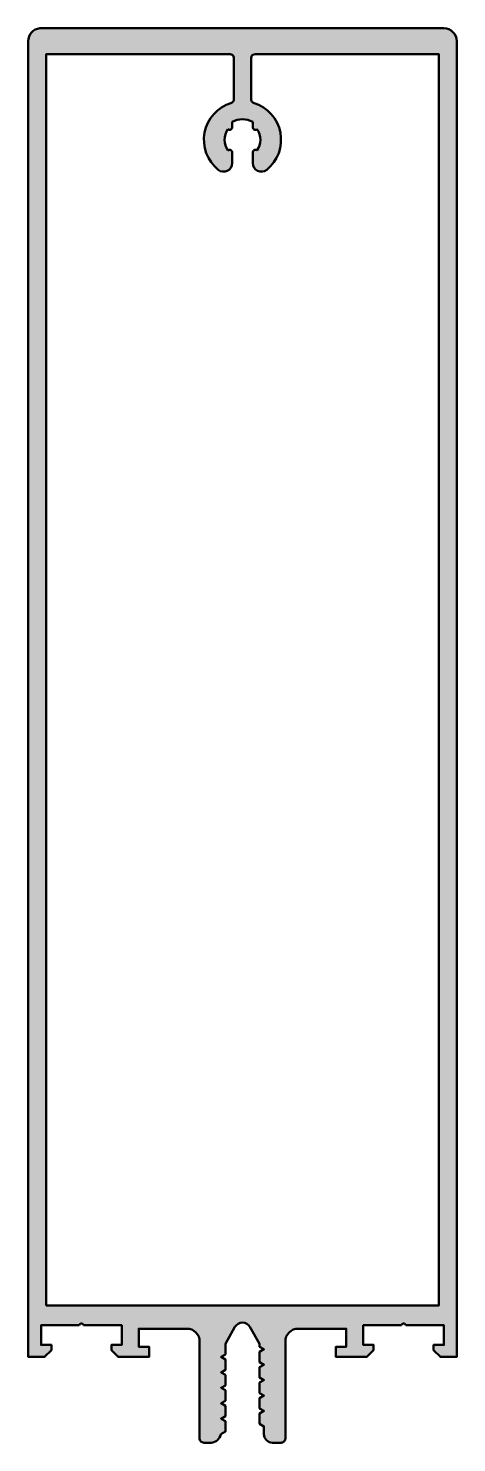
# Model space of a CAD drawing. Extents: x -25 to 25, y -16 to 149.
import ezdxf

# ---------------------------------------------------------------- set-up
doc = ezdxf.new("R2010")
doc.units = 0
doc.layers.add('0S-Alu contour', color=7, linetype='Continuous', lineweight=50)
doc.layers.add('0S-Alu hatch', color=252, linetype='Continuous', lineweight=25)

# ---------------------------------------------------------------- blocks, each defined once
blk = doc.blocks.new('322440__5705B317_CC96_4E5E_8A44_EFBF51AB162D_')
at = {"layer": '0S-Alu hatch'}
h = blk.add_hatch(color=256, dxfattribs=at)
edge = h.paths.add_edge_path()
edge.add_arc((-23.49665809399489, 147.5052288968147), 1.5033444518898, 96.12195642334633, 179.8945545591371)
edge.add_line((-25, 147.5079956054687), (-25, -6.000167846679687))
edge.add_line((-25, -6.000167846679687), (-23.10101008415223, -6.000167846679687))
edge.add_line((-23.10101008415223, -6.000167846679687), (-22.30101013183594, -5.200164794921875))
edge.add_line((-22.30101013183594, -5.200164794921875), (-22.30101013183594, -4.600173950195312))
edge.add_line((-22.30101013183594, -4.600173950195312), (-23.5, -4.600173950195312))
edge.add_line((-23.5, -4.600173950195312), (-23.5, -2.2998046875))
edge.add_line((-23.5, -2.2998046875), (-19.05004262924194, -2.2998046875))
edge.add_ellipse((-18.80101919174194, -2.35432830438026), major_axis=(-0.2549225318052954, 0), ratio=1, start_angle=192.3500084610652, end_angle=347.64999153893484, ccw=False)
edge.add_line((-18.55199575424194, -2.2998046875), (-14.0999755859375, -2.2998046875))
edge.add_line((-14.0999755859375, -2.2998046875), (-14.0999755859375, -4.601181030273437))
edge.add_line((-14.0999755859375, -4.601181030273437), (-15.2989501953125, -4.601181030273437))
edge.add_line((-15.2989501953125, -4.601181030273437), (-15.2989501953125, -5.200164794921875))
edge.add_line((-15.2989501953125, -5.200164794921875), (-14.49895000457763, -6.000167846679687))
edge.add_line((-14.49895000457763, -6.000167846679687), (-10.89997100830078, -6.000167846679687))
edge.add_line((-10.89997100830078, -6.000167846679687), (-10.89997100830078, -4.800155639648437))
edge.add_line((-10.89997100830078, -4.800155639648437), (-12.09996795654297, -4.800155639648437))
edge.add_line((-12.09996795654297, -4.800155639648437), (-12.09996795654297, -2.699844360351562))
edge.add_line((-12.09996795654297, -2.699844360351562), (-6.499870300292968, -2.699844360351562))
edge.add_ellipse((-6.499087613141568, -4.199061673200162), major_axis=(-1.499217517154917, 0), ratio=1, start_angle=179.9700879478974, end_angle=270.029912052106, ccw=False)
edge.add_line((-4.999870300292968, -4.199844360351475), (-4.999870300292972, -15.50016784667963))
edge.add_arc((-4.499674670978766, -15.50003827924067), 0.5001956460953425, 180.0148415276057, 269.0686711436263)
edge.add_line((-4.50780487060544, -16.00016784667971), (-3.658134460449222, -16.00016784667966))
edge.add_arc((-3.754570738668935, -14.74878885531149), 1.25508937362823, 274.4067324173554, 348.4312842611589)
edge.add_line((-2.524978637695312, -15.00048828125), (-2.000175476074218, -14.69639858137447))
edge.add_line((-2.000175476074218, -14.69639858137447), (-2.000175476074218, -13.48926458425111))
edge.add_line((-2.000175476074218, -13.48926458425111), (-2.499931335449222, -13.20050048828125))
edge.add_line((-2.499931335449222, -13.20050048828125), (-2.000175476074218, -12.91161439649559))
edge.add_line((-2.000175476074218, -12.91161439649559), (-2.000175476074218, -11.68926153249333))
edge.add_line((-2.000175476074218, -11.68926153249333), (-2.499931335449222, -11.40049743652344))
edge.add_line((-2.499931335449222, -11.40049743652344), (-2.000175476074218, -11.11161134473778))
edge.add_line((-2.000175476074218, -11.11161134473778), (-2.000175476074218, -9.888404510024998))
edge.add_line((-2.000175476074218, -9.888404510024998), (-2.499931335449215, -9.600494384765625))
edge.add_line((-2.499931335449215, -9.600494384765625), (-2.000175476074218, -9.31173028879573))
edge.add_line((-2.000175476074218, -9.31173028879573), (-2.000175476074218, -8.088401458267214))
edge.add_line((-2.000175476074218, -8.088401458267214), (-2.499931335449215, -7.800491333007812))
edge.add_line((-2.499931335449215, -7.800491333007812), (-2.000175476074218, -7.511727237037916))
edge.add_line((-2.000175476074218, -7.511727237037916), (-2.000175476074218, -6.288398406509372))
edge.add_line((-2.000175476074218, -6.288398406509372), (-2.499931335449215, -6.00048828125))
edge.add_line((-2.499931335449215, -6.00048828125), (-2.000175476074218, -5.711602189464315))
edge.add_line((-2.000175476074218, -5.711602189464315), (-2.000175476074218, -4.452277722538923))
edge.add_line((-2.000175476074218, -4.452277722538923), (-0.8788375854492188, -2.50471496582034))
edge.add_ellipse((-0.0024642944335805, -2.98647261347884), major_axis=(-1.000060286324295, 0), ratio=1, start_angle=208.7983609796602, end_angle=331.2016390203417, ccw=False)
edge.add_line((0.8739089965820419, -2.504714965820312), (1.997749328613281, -4.451217651367159))
edge.add_line((1.997749328613281, -4.451217651367159), (1.997749328613281, -4.810055900693868))
edge.add_line((1.997749328613281, -4.810055900693868), (2.500190734863299, -5.100494384765625))
edge.add_line((2.500190734863299, -5.100494384765625), (2.000129699707027, -5.388580322265625))
edge.add_line((2.000129699707027, -5.388580322265625), (2.000129699707027, -6.611557006835937))
edge.add_line((2.000129699707027, -6.611557006835937), (2.500190734863284, -6.900497436523437))
edge.add_line((2.500190734863284, -6.900497436523437), (2.000129699707031, -7.188583374023437))
edge.add_line((2.000129699707031, -7.188583374023437), (2.000129699707031, -8.41156005859375))
edge.add_line((2.000129699707031, -8.41156005859375), (2.500190734863281, -8.70050048828125))
edge.add_line((2.500190734863281, -8.70050048828125), (2.000129699707031, -8.98858642578125))
edge.add_line((2.000129699707031, -8.98858642578125), (2.000129699707031, -10.21142578125))
edge.add_line((2.000129699707031, -10.21142578125), (2.500190734863281, -10.50048828125))
edge.add_line((2.500190734863281, -10.50048828125), (2.000129699707031, -10.7894287109375))
edge.add_line((2.000129699707031, -10.7894287109375), (2.000129699707031, -12.01142883300781))
edge.add_line((2.000129699707031, -12.01142883300781), (2.500190734863281, -12.30049133300781))
edge.add_line((2.500190734863281, -12.30049133300781), (2.000129699707031, -12.58943176269531))
edge.add_line((2.000129699707031, -12.58943176269531), (2.000129699707031, -13.79603576660156))
edge.add_line((2.000129699707031, -13.79603576660156), (2.500190734863281, -14.10195058860526))
edge.add_line((2.500190734863281, -14.10195058860526), (2.500190734863281, -15.00312805175781))
edge.add_arc((3.499674910880852, -15.00364387574023), 0.9994843091234153, 179.9704302126535, 270.0295697873463)
edge.add_line((3.50019073486328, -16.00312805175781), (4.500251770019531, -16.00312805175781))
edge.add_arc((4.500339818254591, -15.50321609999287), 0.4999119595187933, 269.9899086385261, 360.0100913614867)
edge.add_line((5.000251770019527, -15.50312805175769), (5.000320434570301, -4.199844360351562))
edge.add_ellipse((6.499537747418882, -4.199061673200144), major_axis=(-1.499217517154897, 0), ratio=1, start_angle=-90.02991205210628, end_angle=0.029912052114923426, ccw=False)
edge.add_line((6.500320434570291, -2.699844360351562), (12.10041809082031, -2.699844360351562))
edge.add_line((12.10041809082031, -2.699844360351562), (12.10041809082031, -4.800155639648437))
edge.add_line((12.10041809082031, -4.800155639648437), (10.90042114257812, -4.800155639648437))
edge.add_line((10.90042114257812, -4.800155639648437), (10.90042114257812, -6.000167846679659))
edge.add_line((10.90042114257812, -6.000167846679659), (14.49940109252931, -6.000167846679687))
edge.add_line((14.49940109252931, -6.000167846679687), (15.29940032958984, -5.200164794921875))
edge.add_line((15.29940032958984, -5.200164794921875), (15.29940032958984, -4.601181030273437))
edge.add_line((15.29940032958984, -4.601181030273437), (14.10042572021485, -4.601181030273437))
edge.add_line((14.10042572021485, -4.601181030273437), (14.10042572021484, -2.2998046875))
edge.add_line((14.10042572021484, -2.2998046875), (18.55244445800781, -2.2998046875))
edge.add_ellipse((18.80146789550781, -2.354328304380317), major_axis=(-0.2549225318053075, 0), ratio=1, start_angle=192.3500084610777, end_angle=347.64999153892234, ccw=False)
edge.add_line((19.05049133300781, -2.2998046875), (23.50045013427735, -2.2998046875))
edge.add_line((23.50045013427735, -2.2998046875), (23.50045013427734, -4.600173950195312))
edge.add_line((23.50045013427734, -4.600173950195312), (22.30146026611328, -4.600173950195312))
edge.add_line((22.30146026611328, -4.600173950195312), (22.30146026611329, -5.200164794921875))
edge.add_line((22.30146026611329, -5.200164794921875), (23.10145950317382, -6.000167846679687))
edge.add_line((23.10145950317382, -6.000167846679687), (25, -6.000167846679687))
edge.add_line((25, -6.000167846679687), (25, 147.5))
edge.add_arc((23.49999181840297, 147.499991818403), 1.500008181619341, 0.0003125114783506, 89.99968748771872)
edge.add_line((23.49999999999999, 149), (-23.656982421875, 149))
edge = h.paths.add_edge_path()
edge.add_line((-22.9000244140625, 0.00042724609375), (-22.9000244140625, 146))
edge.add_line((-22.9000244140625, 146), (-1.49908447265625, 146))
edge.add_ellipse((-1.49890219652152, 145.5001822761347), major_axis=(-0.499817757101974, 0), ratio=1, start_angle=179.9791050771685, end_angle=270.02089492281755, ccw=False)
edge.add_line((-0.99908447265625, 145.5), (-0.99908447265625, 140.7596874237061))
edge.add_ellipse((-1.497637052538742, 140.7607503287753), major_axis=(-0.4985537129283817, 0), ratio=1, start_angle=107.29485429232071, end_angle=179.8778466210462, ccw=False)
edge.add_arc((-0.0024642944336506, 135.9910556375988), 4.499999999999993, 107.4170076712833, 231.0551964059048)
edge.add_arc((-2.202464294433607, 133.2689241198355), 1.000000000000014, 231.0551964059043, 360)
edge.add_line((-1.202464294433593, 133.2689241198356), (-1.202464294433596, 134.5213617919291))
edge.add_arc((-1.502464294433465, 134.5213617919291), 0.2999999999998692, 0, 130.3192648390864)
edge.add_ellipse((-0.0024642944336364, 135.9910556375988), major_axis=(-2.099999999999982, 0), ratio=1, start_angle=-36.2232210808902, end_angle=36.223221080890994, ccw=False)
edge.add_arc((-1.502464294433469, 137.4607494832685), 0.2999999999998745, 229.6807351609137, 360)
edge.add_line((-1.202464294433596, 137.4607494832685), (-1.202464294433604, 138.0695166066814))
edge.add_ellipse((-0.0024642944335938, 135.9910556375988), major_axis=(-2.400000000000031, 0), ratio=1, start_angle=240.0000000000008, end_angle=300, ccw=False)
edge.add_line((1.197535705566394, 138.0695166066814), (1.197535705566114, 137.4607494832685))
edge.add_arc((1.497535705566107, 137.4607494832685), 0.2999999999999936, 180, 310.3192648391022)
edge.add_ellipse((-0.0024642944336364, 135.9910556375988), major_axis=(-2.100000000000018, 0), ratio=1, start_angle=143.7767789191108, end_angle=216.2232210808902, ccw=False)
edge.add_arc((1.497535705566285, 134.5213617919291), 0.29999999999988, 49.68073516092172, 180)
edge.add_line((1.197535705566405, 134.5213617919291), (1.197535705566412, 133.2689241198356))
edge.add_arc((2.197535705566409, 133.2689241198356), 0.9999999999999964, 180, 308.9448035940937)
edge.add_arc((-0.0024642944336541, 135.9910556375988), 4.499999999999992, 308.9448035940963, 432.5017923763183)
edge.add_ellipse((1.50091552734376, 140.759687423706), major_axis=(-0.500000000000009, 0), ratio=1, start_angle=0, end_angle=72.50179237631608, ccw=False)
edge.add_line((1.00091552734375, 140.759687423706), (1.00091552734375, 145.5000000000001))
edge.add_ellipse((1.50098301486123, 145.4999325124825), major_axis=(-0.5000674920714305, 0), ratio=1, start_angle=270.00773245610736, end_angle=359.99226754388303, ccw=False)
edge.add_line((1.50091552734375, 146), (22.89990234375, 146))
edge.add_line((22.89990234375, 146), (22.89990234375, 0.00042724609375))
edge.add_line((22.89990234375, 0.00042724609375), (-22.9000244140625, 0.00042724609375))
at = {"layer": '0S-Alu contour', "color": 7}
for points in [[(23.49999999999999, 149), (-23.656982421875, 149)], [(-25, 147.5079956054687), (-25, -6.000167846679687), (-23.10101008415223, -6.000167846679687), (-22.30101013183594, -5.200164794921875), (-22.30101013183594, -4.600173950195312), (-23.5, -4.600173950195312), (-23.5, -2.2998046875), (-19.05004262924194, -2.2998046875)], [(19.05049133300781, -2.2998046875), (23.50045013427735, -2.2998046875), (23.50045013427734, -4.600173950195312), (22.30146026611328, -4.600173950195312), (22.30146026611329, -5.200164794921875), (23.10145950317382, -6.000167846679687), (25, -6.000167846679687), (25, 147.5)], [(-22.9000244140625, 0.00042724609375), (-22.9000244140625, 146), (-1.49908447265625, 146)], [(1.50091552734375, 146), (22.89990234375, 146), (22.89990234375, 0.00042724609375), (-22.9000244140625, 0.00042724609375)], [(-0.99908447265625, 145.5), (-0.99908447265625, 140.7596874237061)], [(1.00091552734375, 140.759687423706), (1.00091552734375, 145.5000000000001)], [(-1.202464294433596, 137.4607494832685), (-1.202464294433604, 138.0695166066814)], [(1.197535705566394, 138.0695166066814), (1.197535705566114, 137.4607494832685)], [(-1.202464294433593, 133.2689241198356), (-1.202464294433596, 134.5213617919291)], [(1.197535705566405, 134.5213617919291), (1.197535705566412, 133.2689241198356)], [(-18.55199575424194, -2.2998046875), (-14.0999755859375, -2.2998046875), (-14.0999755859375, -4.601181030273437), (-15.2989501953125, -4.601181030273437), (-15.2989501953125, -5.200164794921875), (-14.49895000457763, -6.000167846679687), (-10.89997100830078, -6.000167846679687), (-10.89997100830078, -4.800155639648437), (-12.09996795654297, -4.800155639648437), (-12.09996795654297, -2.699844360351562), (-6.499870300292968, -2.699844360351562)], [(-2.524978637695312, -15.00048828125), (-2.000175476074218, -14.69639858137447), (-2.000175476074218, -13.48926458425111), (-2.499931335449222, -13.20050048828125), (-2.000175476074218, -12.91161439649559), (-2.000175476074218, -11.68926153249333), (-2.499931335449222, -11.40049743652344), (-2.000175476074218, -11.11161134473778), (-2.000175476074218, -9.888404510024998), (-2.499931335449215, -9.600494384765625), (-2.000175476074218, -9.31173028879573), (-2.000175476074218, -8.088401458267214), (-2.499931335449215, -7.800491333007812), (-2.000175476074218, -7.511727237037916), (-2.000175476074218, -6.288398406509372), (-2.499931335449215, -6.00048828125), (-2.000175476074218, -5.711602189464315), (-2.000175476074218, -4.452277722538923), (-0.8788375854492188, -2.50471496582034)], [(0.8739089965820419, -2.504714965820312), (1.997749328613281, -4.451217651367159), (1.997749328613281, -4.810055900693868), (2.500190734863299, -5.100494384765625), (2.000129699707027, -5.388580322265625), (2.000129699707027, -6.611557006835937), (2.500190734863284, -6.900497436523437), (2.000129699707031, -7.188583374023437), (2.000129699707031, -8.41156005859375), (2.500190734863281, -8.70050048828125), (2.000129699707031, -8.98858642578125), (2.000129699707031, -10.21142578125), (2.500190734863281, -10.50048828125), (2.000129699707031, -10.7894287109375), (2.000129699707031, -12.01142883300781), (2.500190734863281, -12.30049133300781), (2.000129699707031, -12.58943176269531), (2.000129699707031, -13.79603576660156), (2.500190734863281, -14.10195058860526), (2.500190734863281, -15.00312805175781)], [(6.500320434570291, -2.699844360351562), (12.10041809082031, -2.699844360351562), (12.10041809082031, -4.800155639648437), (10.90042114257812, -4.800155639648437), (10.90042114257812, -6.000167846679659), (14.49940109252931, -6.000167846679687), (15.29940032958984, -5.200164794921875), (15.29940032958984, -4.601181030273437), (14.10042572021485, -4.601181030273437), (14.10042572021484, -2.2998046875), (18.55244445800781, -2.2998046875)], [(-4.999870300292968, -4.199844360351475), (-4.999870300292972, -15.50016784667963)], [(5.000251770019527, -15.50312805175769), (5.000320434570301, -4.199844360351562)], [(-4.50780487060544, -16.00016784667971), (-3.658134460449222, -16.00016784667966)], [(3.50019073486328, -16.00312805175781), (4.500251770019531, -16.00312805175781)]]:
    blk.add_lwpolyline(points, dxfattribs=at)
for centre, radius, start, end in [((-23.49665809399489, 147.5052288968147), 1.5033444518898, 96.12195642334633, 179.8945545591371), ((23.49999181840297, 147.499991818403), 1.500008181619341, 0.0003125114783506, 89.99968748771872), ((-0.0024642944336506, 135.9910556375988), 4.499999999999993, 107.4170076712833, 231.0551964059048), ((-0.0024642944336541, 135.9910556375988), 4.499999999999992, 308.9448035940963, 72.5017923763183), ((-1.502464294433469, 137.4607494832685), 0.2999999999998745, 229.6807351609137, 0), ((1.497535705566107, 137.4607494832685), 0.2999999999999936, 180, 310.3192648391022), ((-1.502464294433465, 134.5213617919291), 0.2999999999998692, 0, 130.3192648390864), ((1.497535705566285, 134.5213617919291), 0.29999999999988, 49.68073516092172, 180), ((-2.202464294433607, 133.2689241198355), 1.000000000000014, 231.0551964059043, 0), ((2.197535705566409, 133.2689241198356), 0.9999999999999964, 180, 308.9448035940937), ((-4.499674670978766, -15.50003827924067), 0.5001956460953425, 180.0148415276057, 269.0686711436263), ((-3.754570738668935, -14.74878885531149), 1.25508937362823, 274.4067324173554, 348.4312842611589), ((3.499674910880852, -15.00364387574023), 0.9994843091234153, 179.9704302126535, 270.0295697873463), ((4.500339818254591, -15.50321609999287), 0.4999119595187933, 269.9899086385261, 0.0100913614866932)]:
    blk.add_arc(centre, radius, start, end, dxfattribs=at)
at = {"layer": '0S-Alu contour', "color": 7, "extrusion": (0, 0, -1)}
for centre, radius, start, end in [((1.49890219652152, 145.5001822761347), 0.499817757101974, 89.97910507718245, 180.0208949228316), ((-1.50098301486123, 145.4999325124825), 0.5000674920714305, 0.0077324561169704, 89.99226754389264), ((1.497637052538742, 140.7607503287753), 0.4985537129283817, 180.1221533789539, 252.7051457076793), ((-1.50091552734376, 140.759687423706), 0.500000000000009, 287.4982076236839, 0), ((0.0024642944336364, 135.9910556375988), 2.099999999999982, 323.776778919109, 36.22322108089026), ((0.0024642944335938, 135.9910556375988), 2.400000000000031, 59.99999999999999, 119.9999999999992), ((0.0024642944336364, 135.9910556375988), 2.100000000000018, 143.7767789191098, 216.2232210808893), ((18.80101919174194, -2.35432830438026), 0.2549225318052954, 12.35000846106518, 167.6499915389348), ((6.499087613141568, -4.199061673200162), 1.499217517154917, 89.97008794789399, 180.0299120521026), ((0.0024642944335805, -2.98647261347884), 1.000060286324295, 28.79836097965831, 151.2016390203398), ((-6.499537747418882, -4.199061673200144), 1.499217517154897, 359.9700879478851, 90.02991205210637), ((-18.80146789550781, -2.354328304380317), 0.2549225318053075, 12.35000846107767, 167.6499915389223)]:
    blk.add_arc(centre, radius, start, end, dxfattribs=at)
blk = doc.blocks.new('322440__439B3ADA_C792_4ADE_8016_B674A65152B1_')
at = {"layer": '0S-Alu contour', "color": 7}
blk.add_blockref('322440__5705B317_CC96_4E5E_8A44_EFBF51AB162D_', (0, 0), dxfattribs=at)

msp = doc.modelspace()

# ---------------------------------------------------------------- block references
at = {"layer": '0S-Alu contour', "color": 7}
msp.add_blockref('322440__439B3ADA_C792_4ADE_8016_B674A65152B1_', (0, 0), dxfattribs=at)

doc.saveas('drawing.dxf')
